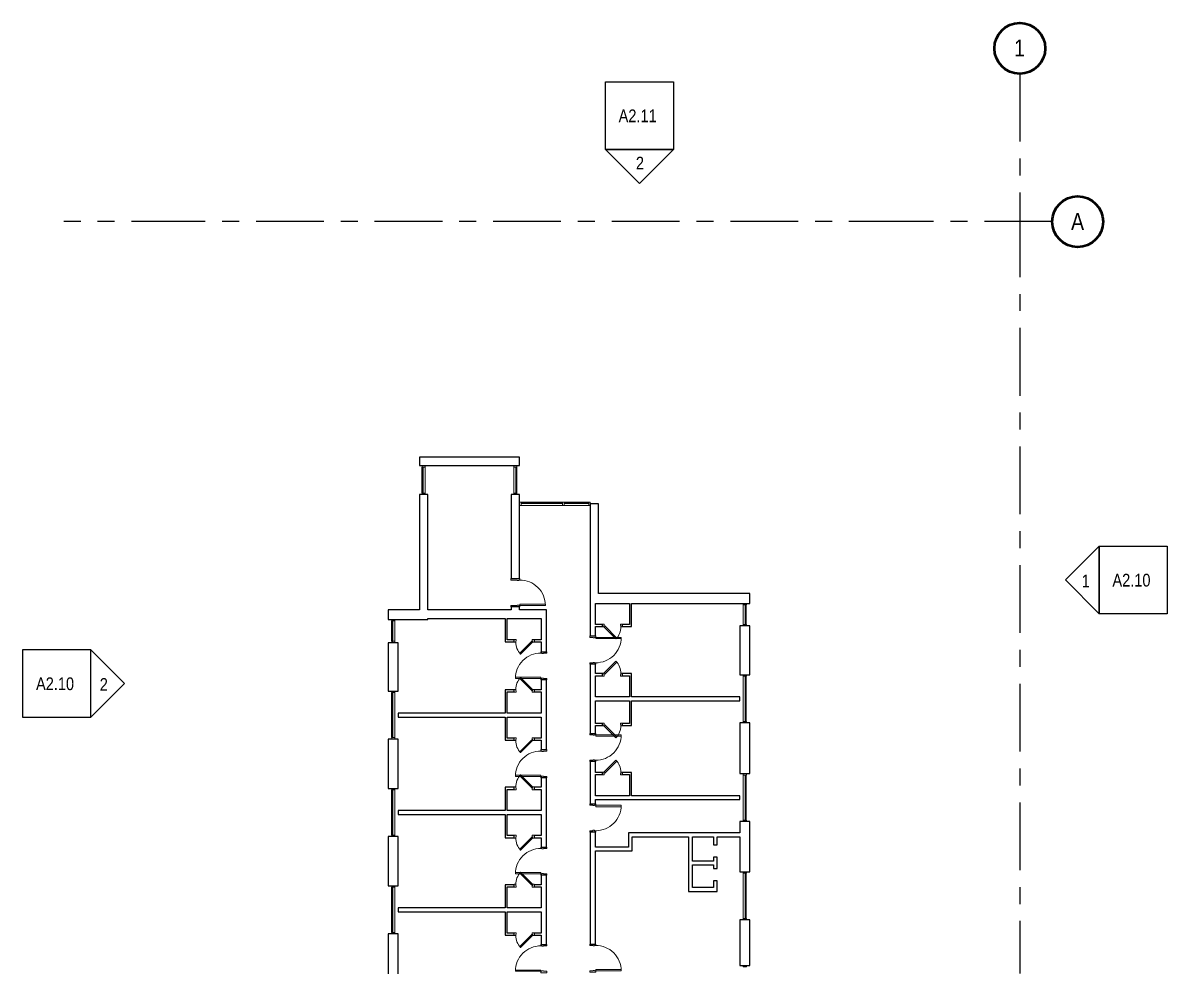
# Model space of a CAD drawing. Header units: inches. Extents: x -142 to 1479, y -1830 to 1455.
# Drawn here: x -142 to 1479, y 119 to 1455 of the extents above; entities that cross this region are included whole.
import ezdxf

# ---------------------------------------------------------------- set-up
doc = ezdxf.new("R2010")
doc.units = ezdxf.units.IN
doc.header["$MEASUREMENT"] = 0
doc.linetypes.add('Grid Line', pattern=[168, 96, -24, 24, -24])
for name, color, linetype, lineweight in [('A-DOOR', 31, 'Continuous', 9), ('A-DOOR-FRAM', 31, 'Continuous', 15), ('A-GLAZ-CURT', 52, 'Continuous', 9), ('A-GLAZ-CWMG', 51, 'Continuous', 9), ('A-WALL', 113, 'Continuous', 9), ('G-ANNO-SYMB', 111, 'Continuous', 9), ('S-GRID', 1, 'Continuous', 9), ('S-GRID-IDEN', 1, 'Continuous', 50)]:
    doc.layers.add(name, color=color, linetype=linetype, lineweight=lineweight)
doc.styles.add('Arial Narrow', font='ARIALN.TTF', dxfattribs={"height": 18})
doc.styles.add('Arial Narrow_1', font='ARIALN.TTF', dxfattribs={"height": 24})

# ---------------------------------------------------------------- blocks, each defined once
blk = doc.blocks.new('System Panel - zGlazed-5150669-LEVEL 3 Map Export')
at = {"layer": 'A-GLAZ-CURT'}
for p, q in [((17.5, -0.5), (-17.5, -0.5)), ((-17.5, -0.5), (-17.5, -1.5)), ((-17.5, -1.5), (17.5, -1.5)), ((17.5, -1.5), (17.5, -0.5))]:
    blk.add_line(p, q, dxfattribs=at)
blk = doc.blocks.new('Rectangular Mullion - 4 1_2_ x 2_ Rectangular_CE_-5142823-LEVEL 3 Map Export')
at = {"layer": 'A-GLAZ-CWMG'}
for p, q in [((624.4, 776.6), (659.4, 776.6)), ((624.4, 772.1), (659.4, 772.1))]:
    blk.add_line(p, q, dxfattribs=at)
blk = doc.blocks.new('Rectangular Mullion - 4 1_2_ x 2_ Rectangular_CE_-5139319-LEVEL 3 Map Export')
at = {"layer": 'A-GLAZ-CWMG', "lineweight": 15}
for p, q in [((-2, 2.25), (0, 2.25)), ((-2, -2.25), (-2, 2.25)), ((0, 2.25), (0, -2.25)), ((0, -2.25), (-2, -2.25))]:
    blk.add_line(p, q, dxfattribs=at)
blk = doc.blocks.new('Rectangular Mullion - 4 1_2_ x 2_ Rectangular_CE_-5139320-LEVEL 3 Map Export')
at = {"layer": 'A-GLAZ-CWMG', "lineweight": 15}
for p, q in [((0, 2.25), (-2, 2.25)), ((-2, 2.25), (-2, -2.25)), ((0, -2.25), (0, 2.25)), ((-2, -2.25), (0, -2.25))]:
    blk.add_line(p, q, dxfattribs=at)
blk = doc.blocks.new('System Panel - zGlazed-5142828-LEVEL 3 Map Export')
at = {"layer": 'A-GLAZ-CURT'}
for p, q in [((29.5, -0.5), (-29.5, -0.5)), ((-29.5, -0.5), (-29.5, -1.5)), ((-29.5, -1.5), (29.5, -1.5)), ((29.5, -1.5), (29.5, -0.5))]:
    blk.add_line(p, q, dxfattribs=at)
blk = doc.blocks.new('Rectangular Mullion - 4 1_2_ x 2_ Rectangular_CE_-5142825-LEVEL 3 Map Export')
at = {"layer": 'A-GLAZ-CWMG'}
for p, q in [((563.4, 776.6), (622.4, 776.6)), ((563.4, 772.1), (622.4, 772.1))]:
    blk.add_line(p, q, dxfattribs=at)
blk = doc.blocks.new('Rectangular Mullion - 4 1_2_ x 2_ Rectangular_CE_-5142826-LEVEL 3 Map Export')
at = {"layer": 'A-GLAZ-CWMG', "lineweight": 15}
for p, q in [((-1, 2.25), (1, 2.25)), ((-1, -2.25), (-1, 2.25)), ((1, 2.25), (1, -2.25)), ((1, -2.25), (-1, -2.25))]:
    blk.add_line(p, q, dxfattribs=at)
blk = doc.blocks.new('System Panel - zGlazed-5143187-LEVEL 3 Map Export')
at = {"layer": 'A-GLAZ-CURT'}
for p, q in [((18.4375, -0.5), (-18.4375, -0.5)), ((-18.4375, -0.5), (-18.4375, -1.5)), ((-18.4375, -1.5), (18.4375, -1.5)), ((18.4375, -1.5), (18.4375, -0.5))]:
    blk.add_line(p, q, dxfattribs=at)
blk = doc.blocks.new('Rectangular Mullion - 4 1_2_ x 2_ Rectangular_CE_-5143186-LEVEL 3 Map Export')
at = {"layer": 'A-GLAZ-CWMG'}
for p, q in [((423.1, 789.5), (423.1, 826.3)), ((427.6, 789.5), (427.6, 826.3))]:
    blk.add_line(p, q, dxfattribs=at)
blk = doc.blocks.new('System Panel - zGlazed-5143317-LEVEL 3 Map Export')
at = {"layer": 'A-GLAZ-CURT'}
for p, q in [((18.4375, 1.5), (-18.4375, 1.5)), ((-18.4375, 1.5), (-18.4375, 0.5)), ((-18.4375, 0.5), (18.4375, 0.5)), ((18.4375, 0.5), (18.4375, 1.5))]:
    blk.add_line(p, q, dxfattribs=at)
blk = doc.blocks.new('Rectangular Mullion - 4 1_2_ x 2_ Rectangular_CE_-5143316-LEVEL 3 Map Export')
at = {"layer": 'A-GLAZ-CWMG'}
for p, q in [((553.1, 789.5), (553.1, 826.3)), ((557.6, 789.5), (557.6, 826.3))]:
    blk.add_line(p, q, dxfattribs=at)
blk = doc.blocks.new('Rectangular Mullion - 4 1_2_ x 2_ Rectangular_CE_-5143318-LEVEL 3 Map Export')
at = {"layer": 'A-GLAZ-CWMG', "lineweight": 15}
for p, q in [((-2, 2.25), (0, 2.25)), ((-2, -2.25), (-2, 2.25)), ((0, 2.25), (0, -2.25)), ((0, -2.25), (-2, -2.25))]:
    blk.add_line(p, q, dxfattribs=at)
blk = doc.blocks.new('Rectangular Mullion - 4 1_2_ x 2_ Rectangular_CE_-5143319-LEVEL 3 Map Export')
at = {"layer": 'A-GLAZ-CWMG', "lineweight": 15}
for p, q in [((0, 2.25), (-2, 2.25)), ((-2, 2.25), (-2, -2.25)), ((0, -2.25), (0, 2.25)), ((-2, -2.25), (0, -2.25))]:
    blk.add_line(p, q, dxfattribs=at)
blk = doc.blocks.new('Door-Single_CE_ - HM Door-2_ HM Frame-5143447-LEVEL 3 Map Export')
at = {"layer": 'A-DOOR'}
for p, q in [((18, 42.5), (16.25, 42.5)), ((16.25, 42.5), (16.25, 6.5)), ((18, 6.5), (18, 42.5)), ((16.25, 6.5), (18, 6.5))]:
    blk.add_line(p, q, dxfattribs=at)
at = {"layer": 'A-DOOR', "lineweight": 15}
for p, q in [((18, 42.5), (16.25, 42.5)), ((16.25, 42.5), (16.25, 6.5)), ((18, 6.5), (18, 42.5)), ((18, 6.5), (16.25, 6.5))]:
    blk.add_line(p, q, dxfattribs=at)
at = {"layer": 'A-DOOR'}
blk.add_arc((18, 6.5), 36, 90, 180.5, dxfattribs=at)
blk.add_arc((18, 6.5), 36, 90, 180.5, dxfattribs=at)
blk.add_arc((18, 6.5), 36, 90, 180.5, dxfattribs=at)
blk.add_arc((18, 6.5), 36, 90, 180.5, dxfattribs=at)
at = {"layer": 'A-DOOR-FRAM'}
for p, q in [((-18, 6.5), (-20, 6.5)), ((-20, 6.5), (-20, -6.5)), ((-18, 4.75), (-18, 6.5)), ((-17.5, 4.75), (-18, 4.75)), ((-18, -6.5), (-18, 2.75)), ((-18, 2.75), (-17.5, 2.75)), ((-17.5, 2.75), (-17.5, 4.75)), ((18, 4.75), (17.5, 4.75)), ((17.5, 4.75), (17.5, 2.75)), ((17.5, 2.75), (18, 2.75)), ((20, 6.5), (18, 6.5)), ((18, 6.5), (18, 4.75)), ((18, 2.75), (18, -6.5)), ((20, -6.5), (20, 6.5)), ((-20, -6.5), (-18, -6.5)), ((18, -6.5), (20, -6.5))]:
    blk.add_line(p, q, dxfattribs=at)
blk = doc.blocks.new('Door-Single_CE_ - HM Door-2_ HM Frame-5146564-LEVEL 3 Map Export')
at = {"layer": 'A-DOOR'}
for p, q in [((16.25, -40.25), (16.25, -4.25)), ((16.25, -4.25), (18, -4.25)), ((18, -4.25), (18, -40.25)), ((18, -40.25), (16.25, -40.25))]:
    blk.add_line(p, q, dxfattribs=at)
at = {"layer": 'A-DOOR', "lineweight": 15}
for p, q in [((16.25, -40.25), (16.25, -4.25)), ((18, -4.25), (16.25, -4.25)), ((18, -4.25), (18, -40.25)), ((18, -40.25), (16.25, -40.25))]:
    blk.add_line(p, q, dxfattribs=at)
at = {"layer": 'A-DOOR'}
blk.add_arc((18, -4.25), 36, 179.5, 270, dxfattribs=at)
blk.add_arc((18, -4.25), 36, 179.5, 270, dxfattribs=at)
blk.add_arc((18, -4.25), 36, 179.5, 270, dxfattribs=at)
blk.add_arc((18, -4.25), 36, 179.5, 270, dxfattribs=at)
at = {"layer": 'A-DOOR-FRAM'}
for p, q in [((-20, 4.25), (-18, 4.25)), ((-20, -4.25), (-20, 4.25)), ((-18, 4.25), (-18, -0.5)), ((18, 4.25), (20, 4.25)), ((18, -0.5), (18, 4.25)), ((20, 4.25), (20, -4.25)), ((-18, -4.25), (-20, -4.25)), ((-18, -0.5), (-17.5, -0.5)), ((-18, -2.5), (-18, -4.25)), ((-17.5, -2.5), (-18, -2.5)), ((-17.5, -0.5), (-17.5, -2.5)), ((17.5, -0.5), (18, -0.5)), ((17.5, -2.5), (17.5, -0.5)), ((18, -2.5), (17.5, -2.5)), ((18, -4.25), (18, -2.5)), ((20, -4.25), (18, -4.25))]:
    blk.add_line(p, q, dxfattribs=at)
blk = doc.blocks.new('Door-Single_CE_ - HM Door-2_ HM Frame-5146565-LEVEL 3 Map Export')
at = {"layer": 'A-DOOR'}
for p, q in [((18, 40.25), (16.25, 40.25)), ((16.25, 40.25), (16.25, 4.25)), ((18, 4.25), (18, 40.25)), ((16.25, 4.25), (18, 4.25))]:
    blk.add_line(p, q, dxfattribs=at)
at = {"layer": 'A-DOOR', "lineweight": 15}
for p, q in [((18, 40.25), (16.25, 40.25)), ((16.25, 40.25), (16.25, 4.25)), ((18, 4.25), (18, 40.25)), ((18, 4.25), (16.25, 4.25))]:
    blk.add_line(p, q, dxfattribs=at)
at = {"layer": 'A-DOOR'}
blk.add_arc((18, 4.25), 36, 90, 180.5, dxfattribs=at)
blk.add_arc((18, 4.25), 36, 90, 180.5, dxfattribs=at)
blk.add_arc((18, 4.25), 36, 90, 180.5, dxfattribs=at)
blk.add_arc((18, 4.25), 36, 90, 180.5, dxfattribs=at)
at = {"layer": 'A-DOOR-FRAM'}
for p, q in [((-18, 4.25), (-20, 4.25)), ((-20, 4.25), (-20, -4.25)), ((-18, 2.5), (-18, 4.25)), ((-17.5, 2.5), (-18, 2.5)), ((-18, -4.25), (-18, 0.5)), ((-18, 0.5), (-17.5, 0.5)), ((-17.5, 0.5), (-17.5, 2.5)), ((18, 2.5), (17.5, 2.5)), ((17.5, 2.5), (17.5, 0.5)), ((17.5, 0.5), (18, 0.5)), ((20, 4.25), (18, 4.25)), ((18, 4.25), (18, 2.5)), ((18, 0.5), (18, -4.25)), ((20, -4.25), (20, 4.25)), ((-20, -4.25), (-18, -4.25)), ((18, -4.25), (20, -4.25))]:
    blk.add_line(p, q, dxfattribs=at)
blk = doc.blocks.new('System Panel - zGlazed-5161037-LEVEL 3 Map Export')
at = {"layer": 'A-GLAZ-CURT'}
for p, q in [((14.4375, -0.5), (-14.4375, -0.5)), ((-14.4375, -0.5), (-14.4375, -1.5)), ((-14.4375, -1.5), (14.4375, -1.5)), ((14.4375, -1.5), (14.4375, -0.5))]:
    blk.add_line(p, q, dxfattribs=at)
blk = doc.blocks.new('Rectangular Mullion - 4 1_2_ x 2_ Rectangular_CE_-5161036-LEVEL 3 Map Export')
at = {"layer": 'A-GLAZ-CWMG'}
for p, q in [((380.1, 579.5), (380.1, 608.3)), ((384.6, 579.5), (384.6, 608.3))]:
    blk.add_line(p, q, dxfattribs=at)
blk = doc.blocks.new('System Panel - zGlazed-5160974-LEVEL 3 Map Export')
at = {"layer": 'A-GLAZ-CURT'}
for p, q in [((32, -0.5), (-32, -0.5)), ((-32, -0.5), (-32, -1.5)), ((-32, -1.5), (32, -1.5)), ((32, -1.5), (32, -0.5))]:
    blk.add_line(p, q, dxfattribs=at)
blk = doc.blocks.new('Rectangular Mullion - 4 1_2_ x 2_ Rectangular_CE_-5160973-LEVEL 3 Map Export')
at = {"layer": 'A-GLAZ-CWMG'}
for p, q in [((380.1, 443.1), (380.1, 507.1)), ((384.6, 443.1), (384.6, 507.1))]:
    blk.add_line(p, q, dxfattribs=at)
blk = doc.blocks.new('System Panel - zGlazed-5161405-LEVEL 3 Map Export')
at = {"layer": 'A-GLAZ-CURT'}
for p, q in [((32, 1.5), (-32, 1.5)), ((-32, 1.5), (-32, 0.5)), ((-32, 0.5), (32, 0.5)), ((32, 0.5), (32, 1.5))]:
    blk.add_line(p, q, dxfattribs=at)
blk = doc.blocks.new('Rectangular Mullion - 4 1_2_ x 2_ Rectangular_CE_-5161404-LEVEL 3 Map Export')
at = {"layer": 'A-GLAZ-CWMG'}
for p, q in [((878.1, 466.1), (878.1, 530.1)), ((882.6, 466.1), (882.6, 530.1))]:
    blk.add_line(p, q, dxfattribs=at)
blk = doc.blocks.new('Rectangular Mullion - 4 1_2_ x 2_ Rectangular_CE_-5140190-LEVEL 3 Map Export')
at = {"layer": 'A-GLAZ-CWMG', "lineweight": 15}
for p, q in [((-2, 2.25), (0, 2.25)), ((-2, -2.25), (-2, 2.25)), ((0, 2.25), (0, -2.25)), ((0, -2.25), (-2, -2.25))]:
    blk.add_line(p, q, dxfattribs=at)
blk = doc.blocks.new('Rectangular Mullion - 4 1_2_ x 2_ Rectangular_CE_-5140191-LEVEL 3 Map Export')
at = {"layer": 'A-GLAZ-CWMG', "lineweight": 15}
for p, q in [((0, 2.25), (-2, 2.25)), ((-2, 2.25), (-2, -2.25)), ((0, -2.25), (0, 2.25)), ((-2, -2.25), (0, -2.25))]:
    blk.add_line(p, q, dxfattribs=at)
blk = doc.blocks.new('System Panel - zGlazed-5161626-LEVEL 3 Map Export')
at = {"layer": 'A-GLAZ-CURT'}
for p, q in [((14, 1.5), (-14, 1.5)), ((-14, 1.5), (-14, 0.5)), ((-14, 0.5), (14, 0.5)), ((14, 0.5), (14, 1.5))]:
    blk.add_line(p, q, dxfattribs=at)
blk = doc.blocks.new('Rectangular Mullion - 4 1_2_ x 2_ Rectangular_CE_-5161625-LEVEL 3 Map Export')
at = {"layer": 'A-GLAZ-CWMG'}
for p, q in [((878.1, 603.3), (878.1, 631.3)), ((882.6, 603.3), (882.6, 631.3))]:
    blk.add_line(p, q, dxfattribs=at)
blk = doc.blocks.new('Door-Single_CE_ - WD Door-2_ WD Frame-5184246-LEVEL 3 Map Export')
at = {"layer": 'A-DOOR'}
for p, q in [((16, -40.25), (16, -4.25)), ((16, -4.25), (18, -4.25)), ((18, -4.25), (18, -40.25)), ((18, -40.25), (16, -40.25))]:
    blk.add_line(p, q, dxfattribs=at)
at = {"layer": 'A-DOOR', "lineweight": 15}
for p, q in [((16, -40.25), (16, -4.25)), ((18, -4.25), (16, -4.25)), ((18, -4.25), (18, -40.25)), ((18, -40.25), (16, -40.25))]:
    blk.add_line(p, q, dxfattribs=at)
at = {"layer": 'A-DOOR'}
blk.add_arc((18, -4.25), 36, 179.5, 270, dxfattribs=at)
blk.add_arc((18, -4.25), 36, 179.5, 270, dxfattribs=at)
blk.add_arc((18, -4.25), 36, 179.5, 270, dxfattribs=at)
blk.add_arc((18, -4.25), 36, 179.5, 270, dxfattribs=at)
at = {"layer": 'A-DOOR-FRAM'}
for p, q in [((-20, 4.25), (-18, 4.25)), ((-20, -4.25), (-20, 4.25)), ((-18, 4.25), (-18, -0.25)), ((18, 4.25), (20, 4.25)), ((18, -0.25), (18, 4.25)), ((20, 4.25), (20, -4.25)), ((-18, -4.25), (-20, -4.25)), ((-18, -0.25), (-17.5, -0.25)), ((-18, -2.25), (-18, -4.25)), ((-17.5, -2.25), (-18, -2.25)), ((-17.5, -0.25), (-17.5, -2.25)), ((17.5, -0.25), (18, -0.25)), ((17.5, -2.25), (17.5, -0.25)), ((18, -2.25), (17.5, -2.25)), ((18, -4.25), (18, -2.25)), ((20, -4.25), (18, -4.25))]:
    blk.add_line(p, q, dxfattribs=at)
blk = doc.blocks.new('Door-Single_CE_ - WD Door-2_ WD Frame-5176362-LEVEL 3 Map Export')
at = {"layer": 'A-DOOR'}
for p, q in [((-6.4, -17.6), (10.6, -0.6)), ((12, -2), (-5, -19)), ((10.6, -0.6), (12, -2)), ((-5, -19), (-6.4, -17.6))]:
    blk.add_line(p, q, dxfattribs=at)
at = {"layer": 'A-DOOR', "lineweight": 15}
for p, q in [((-6.4, -17.6), (10.6, -0.6)), ((12, -2), (-5, -19)), ((12, -2), (10.6, -0.6)), ((-5, -19), (-6.4, -17.6))]:
    blk.add_line(p, q, dxfattribs=at)
at = {"layer": 'A-DOOR'}
for start in [179.3876, 179.3876, 179.5, 179.5]:
    blk.add_arc((12, -2), 24, start, 225, dxfattribs=at)
at = {"layer": 'A-DOOR-FRAM'}
for p, q in [((-14, 2), (-11.5, 2)), ((-14, -2), (-14, 2)), ((-11.5, 2), (-11.5, 0)), ((11.5, 2), (14, 2)), ((11.5, 0), (11.5, 2)), ((14, 2), (14, -2)), ((-12, -2), (-14, -2)), ((-12, 0), (-12, -2)), ((-11.5, 0), (-12, 0)), ((12, 0), (11.5, 0)), ((12, -2), (12, 0)), ((14, -2), (12, -2))]:
    blk.add_line(p, q, dxfattribs=at)
blk = doc.blocks.new('Door-Single_CE_ - WD Door-2_ WD Frame-5176364-LEVEL 3 Map Export')
at = {"layer": 'A-DOOR'}
for p, q in [((-5, 19), (-6.4, 17.6)), ((-6.4, 17.6), (10.6, 0.6)), ((12, 2), (-5, 19)), ((10.6, 0.6), (12, 2))]:
    blk.add_line(p, q, dxfattribs=at)
at = {"layer": 'A-DOOR', "lineweight": 15}
for p, q in [((-5, 19), (-6.4, 17.6)), ((-6.4, 17.6), (10.6, 0.6)), ((12, 2), (-5, 19)), ((12, 2), (10.6, 0.6))]:
    blk.add_line(p, q, dxfattribs=at)
at = {"layer": 'A-DOOR'}
for end in [180.5, 180.5, 180.6124, 180.6124]:
    blk.add_arc((12, 2), 24, 135, end, dxfattribs=at)
at = {"layer": 'A-DOOR-FRAM'}
for p, q in [((-12, 2), (-14, 2)), ((-14, 2), (-14, -2)), ((-12, 0), (-12, 2)), ((-11.5, 0), (-12, 0)), ((-11.5, -2), (-11.5, 0)), ((12, 0), (11.5, 0)), ((11.5, 0), (11.5, -2)), ((14, 2), (12, 2)), ((12, 2), (12, 0)), ((14, -2), (14, 2)), ((-14, -2), (-11.5, -2)), ((11.5, -2), (14, -2))]:
    blk.add_line(p, q, dxfattribs=at)
blk = doc.blocks.new('Elevation - Detail Number_CE_-134675-LEVEL 3 Map Export')
at = {"layer": 'G-ANNO-SYMB', "lineweight": 25}
for p, q in [((-0.25, -0.25), (-0.25, 0.25)), ((-0.25, 0.25), (0.25, 0.25)), ((0.25, 0.25), (0.25, -0.25)), ((0.25, -0.25), (-0.25, -0.25))]:
    blk.add_line(p, q, dxfattribs=at)
blk = doc.blocks.new('Elevation - Detail Number_CE_-46063-LEVEL 3 Map Export')
at = {"layer": 'G-ANNO-SYMB', "lineweight": 25}
for p, q in [((0, 0.25), (-0.25, 0)), ((0.25, 0), (0, 0.25)), ((-0.25, 0), (0.25, 0))]:
    blk.add_line(p, q, dxfattribs=at)
blk = doc.blocks.new('Grid - Grid Head-Circle_CE_-46466-LEVEL 3 Map Export')
at = {"layer": 'S-GRID-IDEN'}
blk.add_circle((0, 0), 0.1875, dxfattribs=at)

msp = doc.modelspace()

# ---------------------------------------------------------------- linework, layer by layer
at = {"layer": 'A-WALL', "lineweight": 25}
for p, q in [((561.4, 840.3), (419.4, 840.3)), ((419.4, 840.3), (419.4, 828.3)), ((419.4, 828.3), (561.4, 828.3)), ((561.4, 828.3), (561.4, 840.3)), ((419.4, 787.5), (419.4, 624.3)), ((431.4, 787.5), (419.4, 787.5)), ((431.4, 624.3), (431.4, 787.5)), ((561.4, 787.5), (549.4, 787.5)), ((549.4, 787.5), (549.4, 668.3)), ((561.4, 668.3), (561.4, 787.5)), ((673.4, 774.3), (661.4, 774.3)), ((661.4, 774.3), (661.4, 587.1)), ((673.4, 647.3), (673.4, 774.3)), ((549.4, 668.3), (561.4, 668.3)), ((668.9, 633.3), (716.9, 633.3)), ((668.9, 603.3), (668.9, 633.3)), ((887.4, 647.3), (673.4, 647.3)), ((716.9, 633.3), (716.9, 603.3)), ((719.9, 633.3), (887.4, 633.3)), ((719.9, 600.3), (719.9, 633.3)), ((887.4, 633.3), (887.4, 647.3)), ((419.4, 624.3), (375.4, 624.3)), ((375.4, 624.3), (375.4, 610.3)), ((549.4, 624.3), (431.4, 624.3)), ((561.4, 628.3), (549.4, 628.3)), ((549.4, 628.3), (549.4, 624.3)), ((561.4, 624.3), (561.4, 628.3)), ((599.4, 624.3), (561.4, 624.3)), ((599.4, 564.8), (599.4, 624.3)), ((375.4, 610.3), (431.4, 610.3)), ((431.4, 610.3), (431.4, 611.8)), ((431.4, 611.8), (540.9, 611.8)), ((540.9, 611.8), (540.9, 578.8)), ((543.9, 611.8), (591.9, 611.8)), ((543.9, 581.8), (543.9, 611.8)), ((591.9, 611.8), (591.9, 581.8)), ((678.8, 603.3), (668.9, 603.3)), ((668.9, 587.1), (668.9, 600.3)), ((668.9, 600.3), (678.8, 600.3)), ((678.8, 600.3), (678.8, 603.3)), ((716.9, 603.3), (706.8, 603.3)), ((706.8, 603.3), (706.8, 600.3)), ((706.8, 600.3), (719.9, 600.3)), ((873.4, 601.3), (873.4, 532.1)), ((887.4, 601.3), (873.4, 601.3)), ((887.4, 532.1), (887.4, 601.3)), ((661.4, 587.1), (668.9, 587.1)), ((375.4, 577.5), (375.4, 509.1)), ((389.4, 577.5), (375.4, 577.5)), ((389.4, 509.1), (389.4, 577.5)), ((540.9, 578.8), (553.9, 578.8)), ((553.9, 581.8), (543.9, 581.8)), ((553.9, 578.8), (553.9, 581.8)), ((591.9, 581.8), (581.9, 581.8)), ((581.9, 581.8), (581.9, 578.8)), ((581.9, 578.8), (591.9, 578.8)), ((591.9, 578.8), (591.9, 564.8)), ((591.9, 564.8), (599.4, 564.8)), ((661.4, 547.1), (661.4, 449.1)), ((668.9, 547.1), (661.4, 547.1)), ((668.9, 533.8), (668.9, 547.1)), ((599.4, 524.8), (591.9, 524.8)), ((591.9, 524.8), (591.9, 510.8)), ((599.4, 426.1), (599.4, 524.8)), ((678.9, 533.8), (668.9, 533.8)), ((668.9, 500.8), (668.9, 530.8)), ((668.9, 530.8), (678.9, 530.8)), ((678.9, 530.8), (678.9, 533.8)), ((719.9, 533.8), (706.9, 533.8)), ((706.9, 533.8), (706.9, 530.8)), ((706.9, 530.8), (716.9, 530.8)), ((716.9, 530.8), (716.9, 500.8)), ((719.9, 500.8), (719.9, 533.8)), ((873.4, 532.1), (887.4, 532.1)), ((375.4, 509.1), (389.4, 509.1)), ((540.9, 510.8), (540.9, 477.8)), ((553.9, 510.8), (540.9, 510.8)), ((543.9, 477.8), (543.9, 507.8)), ((543.9, 507.8), (553.9, 507.8)), ((553.9, 507.8), (553.9, 510.8)), ((591.9, 510.8), (581.9, 510.8)), ((581.9, 510.8), (581.9, 507.8)), ((581.9, 507.8), (591.9, 507.8)), ((591.9, 507.8), (591.9, 477.8)), ((716.9, 500.8), (668.9, 500.8)), ((668.9, 463.3), (668.9, 495.3)), ((668.9, 495.3), (716.9, 495.3)), ((716.9, 495.3), (716.9, 463.3)), ((873.4, 500.8), (719.9, 500.8)), ((719.9, 495.3), (873.4, 495.3)), ((719.9, 460.3), (719.9, 495.3)), ((873.4, 495.3), (873.4, 500.8)), ((540.9, 477.8), (389.4, 477.8)), ((389.4, 477.8), (389.4, 472.3)), ((389.4, 472.3), (540.9, 472.3)), ((540.9, 472.3), (540.9, 439.3)), ((591.9, 477.8), (543.9, 477.8)), ((543.9, 472.3), (591.9, 472.3)), ((543.9, 442.3), (543.9, 472.3)), ((591.9, 472.3), (591.9, 442.3)), ((678.9, 463.3), (668.9, 463.3)), ((668.9, 449.1), (668.9, 460.3)), ((668.9, 460.3), (678.9, 460.3)), ((678.9, 460.3), (678.9, 463.3)), ((716.9, 463.3), (706.9, 463.3)), ((706.9, 463.3), (706.9, 460.3)), ((706.9, 460.3), (719.9, 460.3)), ((873.4, 464.1), (873.4, 392.1)), ((887.4, 464.1), (873.4, 464.1)), ((887.4, 392.1), (887.4, 464.1)), ((375.4, 441.1), (375.4, 371.1)), ((389.4, 441.1), (375.4, 441.1)), ((389.4, 371.1), (389.4, 441.1)), ((540.9, 439.3), (553.9, 439.3)), ((553.9, 442.3), (543.9, 442.3)), ((553.9, 439.3), (553.9, 442.3)), ((591.9, 442.3), (581.9, 442.3)), ((581.9, 442.3), (581.9, 439.3)), ((581.9, 439.3), (591.9, 439.3)), ((591.9, 439.3), (591.9, 426.1)), ((661.4, 449.1), (668.9, 449.1)), ((591.9, 426.1), (599.4, 426.1)), ((661.4, 409.1), (661.4, 349.3)), ((668.9, 409.1), (661.4, 409.1)), ((668.9, 393.8), (668.9, 409.1)), ((678.9, 393.8), (668.9, 393.8)), ((668.9, 360.8), (668.9, 390.8)), ((668.9, 390.8), (678.9, 390.8)), ((678.9, 390.8), (678.9, 393.8)), ((719.9, 393.8), (706.9, 393.8)), ((706.9, 393.8), (706.9, 390.8)), ((706.9, 390.8), (716.9, 390.8)), ((716.9, 390.8), (716.9, 360.8)), ((719.9, 360.8), (719.9, 393.8)), ((873.4, 392.1), (887.4, 392.1)), ((599.4, 386.1), (591.9, 386.1)), ((591.9, 386.1), (591.9, 372.8)), ((599.4, 288.1), (599.4, 386.1)), ((375.4, 371.1), (389.4, 371.1)), ((553.9, 372.8), (540.9, 372.8)), ((540.9, 372.8), (540.9, 339.8)), ((543.9, 369.8), (553.9, 369.8)), ((543.9, 339.8), (543.9, 369.8)), ((553.9, 369.8), (553.9, 372.8)), ((591.9, 372.8), (581.9, 372.8)), ((581.9, 372.8), (581.9, 369.8)), ((581.9, 369.8), (591.9, 369.8)), ((591.9, 369.8), (591.9, 339.8)), ((716.9, 360.8), (668.9, 360.8)), ((873.4, 360.8), (719.9, 360.8)), ((873.4, 355.3), (873.4, 360.8)), ((661.4, 349.3), (668.9, 349.3)), ((668.9, 349.3), (668.9, 355.3)), ((668.9, 355.3), (873.4, 355.3)), ((540.9, 339.8), (389.4, 339.8)), ((389.4, 339.8), (389.4, 334.3)), ((389.4, 334.3), (540.9, 334.3)), ((540.9, 334.3), (540.9, 301.3)), ((591.9, 339.8), (543.9, 339.8)), ((543.9, 334.3), (591.9, 334.3)), ((543.9, 304.3), (543.9, 334.3)), ((591.9, 334.3), (591.9, 304.3)), ((661.4, 309.3), (661.4, 150.7)), ((668.9, 309.3), (661.4, 309.3)), ((668.9, 288.1), (668.9, 309.3)), ((873.4, 308.1), (715.6, 308.1)), ((715.6, 308.1), (715.6, 288.1)), ((873.4, 324.1), (873.4, 308.1)), ((887.4, 324.1), (873.4, 324.1)), ((887.4, 253.1), (887.4, 324.1)), ((375.4, 303.1), (375.4, 233.1)), ((389.4, 303.1), (375.4, 303.1)), ((389.4, 233.1), (389.4, 303.1)), ((540.9, 301.3), (553.9, 301.3)), ((553.9, 304.3), (543.9, 304.3)), ((553.9, 301.3), (553.9, 304.3)), ((591.9, 304.3), (581.9, 304.3)), ((581.9, 304.3), (581.9, 301.3)), ((581.9, 301.3), (591.9, 301.3)), ((591.9, 301.3), (591.9, 288.1)), ((721.1, 302.6), (800.9, 302.6)), ((721.1, 282.6), (721.1, 302.6)), ((800.9, 302.6), (800.9, 225.3)), ((806.4, 268.3), (806.4, 302.6)), ((806.4, 302.6), (835.9, 302.6)), ((835.9, 302.6), (835.9, 291.1)), ((841.4, 291.1), (841.4, 302.6)), ((841.4, 302.6), (873.4, 302.6)), ((873.4, 302.6), (873.4, 253.1)), ((591.9, 288.1), (599.4, 288.1)), ((715.6, 288.1), (668.9, 288.1)), ((668.9, 150.7), (668.9, 282.6)), ((668.9, 282.6), (721.1, 282.6)), ((835.9, 291.1), (841.4, 291.1)), ((835.9, 268.3), (806.4, 268.3)), ((806.4, 230.8), (806.4, 262.8)), ((806.4, 262.8), (835.9, 262.8)), ((841.4, 273.7), (835.9, 273.7)), ((835.9, 273.7), (835.9, 268.3)), ((835.9, 262.8), (835.9, 257.7)), ((841.4, 257.7), (841.4, 273.7)), ((599.4, 248.1), (591.9, 248.1)), ((591.9, 248.1), (591.9, 234.8)), ((599.4, 150.1), (599.4, 248.1)), ((835.9, 257.7), (841.4, 257.7)), ((873.4, 253.1), (887.4, 253.1)), ((375.4, 233.1), (389.4, 233.1)), ((540.9, 234.8), (540.9, 201.8)), ((553.9, 234.8), (540.9, 234.8)), ((543.9, 201.8), (543.9, 231.8)), ((543.9, 231.8), (553.9, 231.8)), ((553.9, 231.8), (553.9, 234.8)), ((591.9, 234.8), (581.9, 234.8)), ((581.9, 234.8), (581.9, 231.8)), ((581.9, 231.8), (591.9, 231.8)), ((591.9, 231.8), (591.9, 201.8)), ((835.9, 230.8), (806.4, 230.8)), ((841.4, 240.1), (835.9, 240.1)), ((835.9, 240.1), (835.9, 230.8)), ((841.4, 225.3), (841.4, 240.1)), ((800.9, 225.3), (841.4, 225.3)), ((540.9, 201.8), (389.4, 201.8)), ((389.4, 201.8), (389.4, 196.3)), ((389.4, 196.3), (540.9, 196.3)), ((540.9, 196.3), (540.9, 163.3)), ((591.9, 201.8), (543.9, 201.8)), ((543.9, 196.3), (591.9, 196.3)), ((543.9, 166.3), (543.9, 196.3)), ((591.9, 196.3), (591.9, 166.3)), ((873.4, 185.1), (873.4, 120.5)), ((887.4, 185.1), (873.4, 185.1)), ((887.4, 120.5), (887.4, 185.1)), ((375.4, 165.1), (375.4, 95.1)), ((389.4, 165.1), (375.4, 165.1)), ((389.4, 95.1), (389.4, 165.1)), ((540.9, 163.3), (553.9, 163.3)), ((553.9, 166.3), (543.9, 166.3)), ((553.9, 163.3), (553.9, 166.3)), ((591.9, 166.3), (581.9, 166.3)), ((581.9, 166.3), (581.9, 163.3)), ((581.9, 163.3), (591.9, 163.3)), ((591.9, 163.3), (591.9, 150.1)), ((591.9, 150.1), (599.4, 150.1)), ((661.4, 150.7), (668.9, 150.7)), ((873.4, 120.5), (887.4, 120.5))]:
    msp.add_line(p, q, dxfattribs=at)
at = {"layer": 'S-GRID', "linetype": 'Grid Line', "lineweight": 25}
for p, q in [((1270, 1383.4), (1270, 1191.4)), ((1270, 1191.4), (1270, 109)), ((107.6, 1173.9), (-84.4, 1173.9)), ((1124, 1173.9), (107.6, 1173.9)), ((1316, 1173.9), (1124, 1173.9))]:
    msp.add_line(p, q, dxfattribs=at)

# ---------------------------------------------------------------- block references
at = {"layer": 'A-DOOR'}
for name, p, rotation in [('Door-Single_CE_ - HM Door-2_ HM Frame-5143447-LEVEL 3 Map Export', (555.4, 648.3), 269.9999999999999), ('Door-Single_CE_ - WD Door-2_ WD Frame-5176364-LEVEL 3 Map Export', (692.8, 601.8), 180), ('Door-Single_CE_ - HM Door-2_ HM Frame-5146564-LEVEL 3 Map Export', (665.1, 567.1), 90.00000000000006), ('Door-Single_CE_ - HM Door-2_ HM Frame-5146564-LEVEL 3 Map Export', (595.6, 544.8), 270.0000000000001), ('Door-Single_CE_ - WD Door-2_ WD Frame-5176362-LEVEL 3 Map Export', (692.9, 532.3), 180), ('Door-Single_CE_ - WD Door-2_ WD Frame-5176364-LEVEL 3 Map Export', (692.9, 461.8), 180), ('Door-Single_CE_ - HM Door-2_ HM Frame-5146564-LEVEL 3 Map Export', (665.1, 429.1), 90.00000000000006), ('Door-Single_CE_ - HM Door-2_ HM Frame-5146564-LEVEL 3 Map Export', (595.6, 406.1), 270.0000000000001), ('Door-Single_CE_ - WD Door-2_ WD Frame-5176362-LEVEL 3 Map Export', (692.9, 392.3), 180), ('Door-Single_CE_ - WD Door-2_ WD Frame-5184246-LEVEL 3 Map Export', (665.1, 329.3), 90.00000000000006), ('Door-Single_CE_ - HM Door-2_ HM Frame-5146564-LEVEL 3 Map Export', (595.6, 268.1), 270.0000000000001), ('Door-Single_CE_ - HM Door-2_ HM Frame-5146564-LEVEL 3 Map Export', (595.6, 130.1), 270.0000000000001), ('Door-Single_CE_ - HM Door-2_ HM Frame-5146565-LEVEL 3 Map Export', (665.1, 130.7), 270.0000000000001)]:
    msp.add_blockref(name, p, dxfattribs=dict(at, rotation=rotation))
for name, p in [('Door-Single_CE_ - WD Door-2_ WD Frame-5176362-LEVEL 3 Map Export', (567.9, 580.3)), ('Door-Single_CE_ - WD Door-2_ WD Frame-5176364-LEVEL 3 Map Export', (567.9, 509.3)), ('Door-Single_CE_ - WD Door-2_ WD Frame-5176362-LEVEL 3 Map Export', (567.9, 440.8)), ('Door-Single_CE_ - WD Door-2_ WD Frame-5176364-LEVEL 3 Map Export', (567.9, 371.3)), ('Door-Single_CE_ - WD Door-2_ WD Frame-5176362-LEVEL 3 Map Export', (567.9, 302.8)), ('Door-Single_CE_ - WD Door-2_ WD Frame-5176364-LEVEL 3 Map Export', (567.9, 233.3)), ('Door-Single_CE_ - WD Door-2_ WD Frame-5176362-LEVEL 3 Map Export', (567.9, 164.8))]:
    msp.add_blockref(name, p, dxfattribs=at)
at = {"layer": 'A-GLAZ-CURT'}
for name, p, rotation in [('System Panel - zGlazed-5143187-LEVEL 3 Map Export', (425.4, 807.9), 269.9999999999998), ('System Panel - zGlazed-5143317-LEVEL 3 Map Export', (555.4, 807.9), 269.9999999999998), ('System Panel - zGlazed-5142828-LEVEL 3 Map Export', (592.9, 774.3), 180), ('System Panel - zGlazed-5150669-LEVEL 3 Map Export', (641.9, 774.3), 180), ('System Panel - zGlazed-5161626-LEVEL 3 Map Export', (880.4, 617.3), 269.9999999999998), ('System Panel - zGlazed-5161037-LEVEL 3 Map Export', (382.4, 593.9), 269.9999999999999), ('System Panel - zGlazed-5161405-LEVEL 3 Map Export', (880.4, 498.1), 270.0000000000001), ('System Panel - zGlazed-5160974-LEVEL 3 Map Export', (382.4, 475.1), 269.9999999999999), ('System Panel - zGlazed-5161405-LEVEL 3 Map Export', (880.4, 358.1), 270.0000000000001), ('System Panel - zGlazed-5160974-LEVEL 3 Map Export', (382.4, 337.1), 269.9999999999999), ('System Panel - zGlazed-5161405-LEVEL 3 Map Export', (880.4, 219.1), 270.0000000000001), ('System Panel - zGlazed-5160974-LEVEL 3 Map Export', (382.4, 199.1), 269.9999999999999)]:
    msp.add_blockref(name, p, dxfattribs=dict(at, rotation=rotation))
at = {"layer": 'A-GLAZ-CWMG'}
for name, p, rotation in [('Rectangular Mullion - 4 1_2_ x 2_ Rectangular_CE_-5139320-LEVEL 3 Map Export', (425.4, 828.3), 89.99999999999982), ('Rectangular Mullion - 4 1_2_ x 2_ Rectangular_CE_-5143319-LEVEL 3 Map Export', (555.4, 828.3), 89.99999999999974), ('Rectangular Mullion - 4 1_2_ x 2_ Rectangular_CE_-5140191-LEVEL 3 Map Export', (880.4, 633.3), 89.99999999999974), ('Rectangular Mullion - 4 1_2_ x 2_ Rectangular_CE_-5139320-LEVEL 3 Map Export', (382.4, 610.3), 89.99999999999991), ('Rectangular Mullion - 4 1_2_ x 2_ Rectangular_CE_-5140191-LEVEL 3 Map Export', (880.4, 532.1), 90.0000000000001), ('Rectangular Mullion - 4 1_2_ x 2_ Rectangular_CE_-5139320-LEVEL 3 Map Export', (382.4, 509.1), 89.99999999999991), ('Rectangular Mullion - 4 1_2_ x 2_ Rectangular_CE_-5140191-LEVEL 3 Map Export', (880.4, 392.1), 90.0000000000001), ('Rectangular Mullion - 4 1_2_ x 2_ Rectangular_CE_-5139320-LEVEL 3 Map Export', (382.4, 371.1), 89.99999999999991), ('Rectangular Mullion - 4 1_2_ x 2_ Rectangular_CE_-5140191-LEVEL 3 Map Export', (880.4, 253.1), 90.0000000000001), ('Rectangular Mullion - 4 1_2_ x 2_ Rectangular_CE_-5139320-LEVEL 3 Map Export', (382.4, 233.1), 89.99999999999991), ('Rectangular Mullion - 4 1_2_ x 2_ Rectangular_CE_-5140191-LEVEL 3 Map Export', (880.4, 120.5), 89.99999999999974)]:
    msp.add_blockref(name, p, dxfattribs=dict(at, rotation=rotation))
for name, p in [('Rectangular Mullion - 4 1_2_ x 2_ Rectangular_CE_-5143186-LEVEL 3 Map Export', (0, 0)), ('Rectangular Mullion - 4 1_2_ x 2_ Rectangular_CE_-5143316-LEVEL 3 Map Export', (0, 0)), ('Rectangular Mullion - 4 1_2_ x 2_ Rectangular_CE_-5142825-LEVEL 3 Map Export', (0, 0)), ('Rectangular Mullion - 4 1_2_ x 2_ Rectangular_CE_-5142823-LEVEL 3 Map Export', (0, 0)), ('Rectangular Mullion - 4 1_2_ x 2_ Rectangular_CE_-5139320-LEVEL 3 Map Export', (661.4, 774.3)), ('Rectangular Mullion - 4 1_2_ x 2_ Rectangular_CE_-5161625-LEVEL 3 Map Export', (0, 0)), ('Rectangular Mullion - 4 1_2_ x 2_ Rectangular_CE_-5161036-LEVEL 3 Map Export', (0, 0)), ('Rectangular Mullion - 4 1_2_ x 2_ Rectangular_CE_-5161404-LEVEL 3 Map Export', (0, 0)), ('Rectangular Mullion - 4 1_2_ x 2_ Rectangular_CE_-5160973-LEVEL 3 Map Export', (0, 0)), ('Rectangular Mullion - 4 1_2_ x 2_ Rectangular_CE_-5161404-LEVEL 3 Map Export', (0, -140)), ('Rectangular Mullion - 4 1_2_ x 2_ Rectangular_CE_-5160973-LEVEL 3 Map Export', (0, -138)), ('Rectangular Mullion - 4 1_2_ x 2_ Rectangular_CE_-5161404-LEVEL 3 Map Export', (0, -279)), ('Rectangular Mullion - 4 1_2_ x 2_ Rectangular_CE_-5160973-LEVEL 3 Map Export', (0, -276))]:
    msp.add_blockref(name, p, dxfattribs=at)
at = {"layer": 'A-GLAZ-CWMG', "extrusion": (0, 0, -1)}
for name, p, rotation in [('Rectangular Mullion - 4 1_2_ x 2_ Rectangular_CE_-5139319-LEVEL 3 Map Export', (-425.4, 787.5), 270.0000000000002), ('Rectangular Mullion - 4 1_2_ x 2_ Rectangular_CE_-5143318-LEVEL 3 Map Export', (-555.4, 787.5), 270.0000000000002), ('Rectangular Mullion - 4 1_2_ x 2_ Rectangular_CE_-5140190-LEVEL 3 Map Export', (-880.4, 601.3), 270.0000000000002), ('Rectangular Mullion - 4 1_2_ x 2_ Rectangular_CE_-5139319-LEVEL 3 Map Export', (-382.4, 577.5), 270.0000000000001), ('Rectangular Mullion - 4 1_2_ x 2_ Rectangular_CE_-5140190-LEVEL 3 Map Export', (-880.4, 464.1), 269.9999999999999), ('Rectangular Mullion - 4 1_2_ x 2_ Rectangular_CE_-5139319-LEVEL 3 Map Export', (-382.4, 441.1), 270.0000000000001), ('Rectangular Mullion - 4 1_2_ x 2_ Rectangular_CE_-5140190-LEVEL 3 Map Export', (-880.4, 324.1), 269.9999999999999), ('Rectangular Mullion - 4 1_2_ x 2_ Rectangular_CE_-5139319-LEVEL 3 Map Export', (-382.4, 303.1), 270.0000000000001), ('Rectangular Mullion - 4 1_2_ x 2_ Rectangular_CE_-5140190-LEVEL 3 Map Export', (-880.4, 185.1), 269.9999999999999), ('Rectangular Mullion - 4 1_2_ x 2_ Rectangular_CE_-5139319-LEVEL 3 Map Export', (-382.4, 165.1), 270.0000000000001)]:
    msp.add_blockref(name, p, dxfattribs=dict(at, rotation=rotation))
for name, p in [('Rectangular Mullion - 4 1_2_ x 2_ Rectangular_CE_-5139319-LEVEL 3 Map Export', (-561.4, 774.3)), ('Rectangular Mullion - 4 1_2_ x 2_ Rectangular_CE_-5142826-LEVEL 3 Map Export', (-623.4, 774.3))]:
    msp.add_blockref(name, p, dxfattribs=at)
at = {"layer": 'G-ANNO-SYMB', "lineweight": 25, "xscale": 191.9999999999999, "yscale": 191.9999999999999, "zscale": 191.9999999999999}
for p, rotation in [((731.2, 1324), 269.9999999999995), ((1430.7, 666.4), 269.9999999999998), ((-94.3, 519.7), 269.9999999999995)]:
    msp.add_blockref('Elevation - Detail Number_CE_-134675-LEVEL 3 Map Export', p, dxfattribs=dict(at, rotation=rotation))
at = {"layer": 'G-ANNO-SYMB', "lineweight": 25, "extrusion": (0, 0, -1), "xscale": 191.9999999999999, "yscale": 191.9999999999999, "zscale": 191.9999999999999}
for p, rotation in [((-731.2, 1276), 180), ((-1382.7, 666.4), 270.0000000000006)]:
    msp.add_blockref('Elevation - Detail Number_CE_-46063-LEVEL 3 Map Export', p, dxfattribs=dict(at, rotation=rotation))
at = {"layer": 'S-GRID-IDEN', "xscale": 191.9999999999999, "yscale": 191.9999999999999, "zscale": 191.9999999999999}
for p, rotation in [((1270, 1419.4), 180), ((1352, 1173.9), 90.00000000000011)]:
    msp.add_blockref('Grid - Grid Head-Circle_CE_-46466-LEVEL 3 Map Export', p, dxfattribs=dict(at, rotation=rotation))

# ---------------------------------------------------------------- next in the draw order: texts
at = {"layer": 'G-ANNO-SYMB', "char_height": 18, "attachment_point": 1, "style": 'Arial Narrow', "bg_fill": 3, "box_fill_scale": 1.25, "bg_fill_color": 9, "bg_fill_true_color": 13158600, "bg_fill_transparency": 0}
for s, insert, width in [('A2.11', (701.7, 1332.8), 66.054), ('2', (726.2, 1265.9), 13.938), ('1', (1357.8, 674.1), 13.938), ('A2.10', (1401.3, 675.1), 66.054), ('A2.10', (-123.7, 528.4), 66.054)]:
    msp.add_mtext(s, dxfattribs=dict(at, insert=insert, width=width))
at = {"layer": 'S-GRID-IDEN', "lineweight": 9, "char_height": 24, "attachment_point": 1, "style": 'Arial Narrow_1', "bg_fill": 3, "box_fill_scale": 1.25, "bg_fill_color": 9, "bg_fill_true_color": 13158600, "bg_fill_transparency": 0}
for s, insert, width in [('1', (1262, 1431.9), 18.786), ('A', (1342.7, 1186.1), 22.422)]:
    msp.add_mtext(s, dxfattribs=dict(at, insert=insert, width=width))

# ---------------------------------------------------------------- next in the draw order: block references
at = {"layer": 'G-ANNO-SYMB', "lineweight": 25, "xscale": 191.9999999999999, "yscale": 191.9999999999999, "zscale": 191.9999999999999, "rotation": 269.9999999999992}
msp.add_blockref('Elevation - Detail Number_CE_-46063-LEVEL 3 Map Export', (-46.3, 519.7), dxfattribs=at)

# ---------------------------------------------------------------- next in the draw order: texts
at = {"layer": 'G-ANNO-SYMB', "insert": (-33.4, 527.4), "char_height": 18, "width": 13.938, "attachment_point": 1, "style": 'Arial Narrow', "bg_fill": 3, "box_fill_scale": 1.25, "bg_fill_color": 9, "bg_fill_true_color": 13158600, "bg_fill_transparency": 0}
msp.add_mtext('2', dxfattribs=at)

doc.saveas('drawing.dxf')
